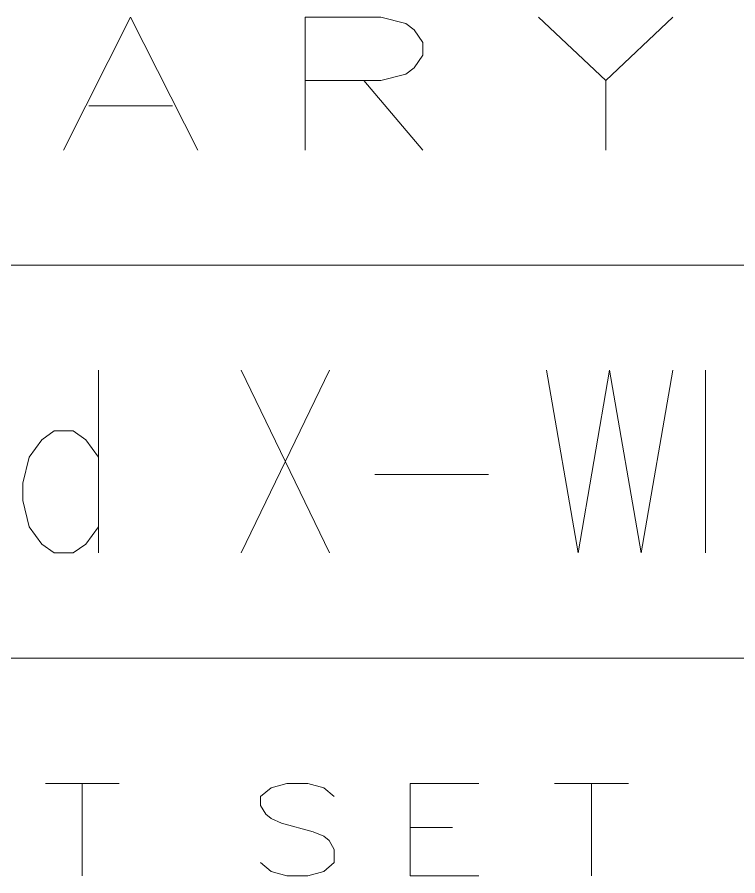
# Model space of a CAD drawing. Header units: millimetres. Extents: x -178 to 174, y -133 to 130.
# Drawn here: x -20.72 to 11.71, y -73.75 to -35.13 of the extents above; entities that cross this region are included whole.
import ezdxf

# ---------------------------------------------------------------- set-up
doc = ezdxf.new("R2010")
doc.units = ezdxf.units.MM
doc.header["$MEASUREMENT"] = 0
doc.layers.add('Layer 1', color=7, linetype='Continuous')

msp = doc.modelspace()

# ---------------------------------------------------------------- linework, layer by layer
at = {"layer": 'Layer 1', "color": 1, "lineweight": 9}
for points, knots in [([(-18.6317, -41.1068), (-18.6317, -41.1068), (-15.6162, -35.132), (-15.6162, -35.132), (-15.6162, -35.132), (-15.6162, -35.132), (-12.5936, -41.1068), (-12.5936, -41.1068)], [0, 0, 0, 0, 0.3333333, 0.3333333, 0.3333333, 0.3333333, 1, 1, 1, 1]), ([(-7.7545, -41.1068), (-7.7545, -41.1068), (-7.7545, -35.132), (-7.7545, -35.132), (-7.7545, -35.132), (-7.7545, -35.132), (-4.3568, -35.132), (-4.3568, -35.132), (-4.3568, -35.132), (-4.3568, -35.132), (-3.2242, -35.42), (-3.2242, -35.42), (-3.2242, -35.42), (-3.2242, -35.42), (-2.8491, -35.7028), (-2.8491, -35.7028), (-2.8491, -35.7028), (-2.8491, -35.7028), (-2.4668, -36.2736), (-2.4668, -36.2736), (-2.4668, -36.2736), (-2.4668, -36.2736), (-2.4668, -36.8391), (-2.4668, -36.8391), (-2.4668, -36.8391), (-2.4668, -36.8391), (-2.8491, -37.4099), (-2.8491, -37.4099), (-2.8491, -37.4099), (-2.8491, -37.4099), (-3.2242, -37.6926), (-3.2242, -37.6926), (-3.2242, -37.6926), (-3.2242, -37.6926), (-4.3568, -37.9807), (-4.3568, -37.9807), (-4.3568, -37.9807), (-4.3568, -37.9807), (-7.7545, -37.9807), (-7.7545, -37.9807)], [0, 0, 0, 0, 0.0909091, 0.0909091, 0.0909091, 0.0909091, 0.1818182, 0.1818182, 0.1818182, 0.1818182, 0.2727273, 0.2727273, 0.2727273, 0.2727273, 0.3636364, 0.3636364, 0.3636364, 0.3636364, 0.4545455, 0.4545455, 0.4545455, 0.4545455, 0.5454545, 0.5454545, 0.5454545, 0.5454545, 0.6363636, 0.6363636, 0.6363636, 0.6363636, 0.7272727, 0.7272727, 0.7272727, 0.7272727, 0.8181818, 0.8181818, 0.8181818, 0.8181818, 1, 1, 1, 1]), ([(2.7474, -35.132), (2.7474, -35.132), (5.77, -37.9807), (5.77, -37.9807), (5.77, -37.9807), (5.77, -37.9807), (8.7855, -35.132), (8.7855, -35.132)], [0, 0, 0, 0, 0.3333333, 0.3333333, 0.3333333, 0.3333333, 1, 1, 1, 1]), ([(-6.4495, -70.1923), (-6.4495, -70.1923), (-6.924, -69.7966), (-6.924, -69.7966), (-6.924, -69.7966), (-6.924, -69.7966), (-7.6358, -69.5987), (-7.6358, -69.5987), (-7.6358, -69.5987), (-7.6358, -69.5987), (-8.5849, -69.5987), (-8.5849, -69.5987), (-8.5849, -69.5987), (-8.5849, -69.5987), (-9.2966, -69.7966), (-9.2966, -69.7966), (-9.2966, -69.7966), (-9.2966, -69.7966), (-9.7712, -70.1923), (-9.7712, -70.1923), (-9.7712, -70.1923), (-9.7712, -70.1923), (-9.7712, -70.5881), (-9.7712, -70.5881), (-9.7712, -70.5881), (-9.7712, -70.5881), (-9.5339, -70.9838), (-9.5339, -70.9838), (-9.5339, -70.9838), (-9.5339, -70.9838), (-9.2966, -71.1817), (-9.2966, -71.1817), (-9.2966, -71.1817), (-9.2966, -71.1817), (-8.8221, -71.3796), (-8.8221, -71.3796), (-8.8221, -71.3796), (-8.8221, -71.3796), (-7.3985, -71.7753), (-7.3985, -71.7753), (-7.3985, -71.7753), (-7.3985, -71.7753), (-6.924, -71.9732), (-6.924, -71.9732), (-6.924, -71.9732), (-6.924, -71.9732), (-6.6868, -72.171), (-6.6868, -72.171), (-6.6868, -72.171), (-6.6868, -72.171), (-6.4495, -72.5667), (-6.4495, -72.5667), (-6.4495, -72.5667), (-6.4495, -72.5667), (-6.4495, -73.1604), (-6.4495, -73.1604), (-6.4495, -73.1604), (-6.4495, -73.1604), (-6.924, -73.5561), (-6.924, -73.5561), (-6.924, -73.5561), (-6.924, -73.5561), (-7.6358, -73.754), (-7.6358, -73.754), (-7.6358, -73.754), (-7.6358, -73.754), (-8.5849, -73.754), (-8.5849, -73.754), (-8.5849, -73.754), (-8.5849, -73.754), (-9.2966, -73.5561), (-9.2966, -73.5561), (-9.2966, -73.5561), (-9.2966, -73.5561), (-9.7712, -73.1604), (-9.7712, -73.1604)], [0, 0, 0, 0, 0.05, 0.05, 0.05, 0.05, 0.1, 0.1, 0.1, 0.1, 0.15, 0.15, 0.15, 0.15, 0.2, 0.2, 0.2, 0.2, 0.25, 0.25, 0.25, 0.25, 0.3, 0.3, 0.3, 0.3, 0.35, 0.35, 0.35, 0.35, 0.4, 0.4, 0.4, 0.4, 0.45, 0.45, 0.45, 0.45, 0.5, 0.5, 0.5, 0.5, 0.55, 0.55, 0.55, 0.55, 0.6, 0.6, 0.6, 0.6, 0.65, 0.65, 0.65, 0.65, 0.7, 0.7, 0.7, 0.7, 0.75, 0.75, 0.75, 0.75, 0.8, 0.8, 0.8, 0.8, 0.85, 0.85, 0.85, 0.85, 0.9, 0.9, 0.9, 0.9, 1, 1, 1, 1]), ([(-3.0329, -73.754), (-3.0329, -73.754), (-3.0329, -69.5987), (-3.0329, -69.5987), (-3.0329, -69.5987), (-3.0329, -69.5987), (0.0515, -69.5987), (0.0515, -69.5987)], [0, 0, 0, 0, 0.3333333, 0.3333333, 0.3333333, 0.3333333, 1, 1, 1, 1])]:
    msp.add_open_spline(points, degree=3, knots=knots, dxfattribs=at)
for points in [[(-5.1142, -37.9807), (-5.1142, -37.9807), (-2.4668, -41.1068), (-2.4668, -41.1068)], [(5.77, -37.9807), (5.77, -37.9807), (5.77, -41.1068), (5.77, -41.1068)], [(-17.4991, -39.1169), (-17.4991, -39.1169), (-13.7262, -39.1169), (-13.7262, -39.1169)], [(-19.4515, -69.5987), (-19.4515, -69.5987), (-16.1298, -69.5987), (-16.1298, -69.5987)], [(-17.7907, -69.5987), (-17.7907, -69.5987), (-17.7907, -73.754), (-17.7907, -73.754)], [(3.4681, -69.5987), (3.4681, -69.5987), (6.7898, -69.5987), (6.7898, -69.5987)], [(5.1289, -69.5987), (5.1289, -69.5987), (5.1289, -73.754), (5.1289, -73.754)], [(-3.0329, -71.5774), (-3.0329, -71.5774), (-1.1348, -71.5774), (-1.1348, -71.5774)], [(-3.0329, -73.754), (-3.0329, -73.754), (0.0515, -73.754), (0.0515, -73.754)]]:
    msp.add_open_spline(points, degree=3, dxfattribs=at)
at = {"layer": 'Layer 1', "color": 5, "lineweight": 9}
for points in [[(-133.7451, -46.2876), (-133.7451, -46.2876), (24.5041, -46.2876), (24.5041, -46.2876)], [(-17.0606, -51.0057), (-17.0606, -51.0057), (-17.0606, -59.2235), (-17.0606, -59.2235)], [(-10.6424, -59.2235), (-10.6424, -59.2235), (-6.6666, -51.0057), (-6.6666, -51.0057)], [(-10.6424, -51.0057), (-10.6424, -51.0057), (-6.6666, -59.2235), (-6.6666, -59.2235)], [(10.2592, -59.2235), (10.2592, -59.2235), (10.2592, -51.0057), (10.2592, -51.0057)], [(-4.6218, -55.7016), (-4.6218, -55.7016), (0.4899, -55.7016), (0.4899, -55.7016)], [(-133.9519, -63.9679), (-133.9519, -63.9679), (23.9626, -63.9679), (23.9626, -63.9679)]]:
    msp.add_open_spline(points, degree=3, dxfattribs=at)
for points, knots in [([(3.1027, -51.0057), (3.1027, -51.0057), (4.5226, -59.2235), (4.5226, -59.2235), (4.5226, -59.2235), (4.5226, -59.2235), (5.9426, -51.0057), (5.9426, -51.0057), (5.9426, -51.0057), (5.9426, -51.0057), (7.3625, -59.2235), (7.3625, -59.2235), (7.3625, -59.2235), (7.3625, -59.2235), (8.7824, -51.0057), (8.7824, -51.0057)], [0, 0, 0, 0, 0.2, 0.2, 0.2, 0.2, 0.4, 0.4, 0.4, 0.4, 0.6, 0.6, 0.6, 0.6, 1, 1, 1, 1]), ([(-17.0606, -54.9189), (-17.0606, -54.9189), (-17.6285, -54.1363), (-17.6285, -54.1363), (-17.6285, -54.1363), (-17.6285, -54.1363), (-18.1965, -53.745), (-18.1965, -53.745), (-18.1965, -53.745), (-18.1965, -53.745), (-19.0485, -53.745), (-19.0485, -53.745), (-19.0485, -53.745), (-19.0485, -53.745), (-19.6165, -54.1363), (-19.6165, -54.1363), (-19.6165, -54.1363), (-19.6165, -54.1363), (-20.1845, -54.9189), (-20.1845, -54.9189), (-20.1845, -54.9189), (-20.1845, -54.9189), (-20.4685, -56.0929), (-20.4685, -56.0929), (-20.4685, -56.0929), (-20.4685, -56.0929), (-20.4685, -56.8755), (-20.4685, -56.8755), (-20.4685, -56.8755), (-20.4685, -56.8755), (-20.1845, -58.0495), (-20.1845, -58.0495), (-20.1845, -58.0495), (-20.1845, -58.0495), (-19.6165, -58.8321), (-19.6165, -58.8321), (-19.6165, -58.8321), (-19.6165, -58.8321), (-19.0485, -59.2235), (-19.0485, -59.2235), (-19.0485, -59.2235), (-19.0485, -59.2235), (-18.1965, -59.2235), (-18.1965, -59.2235), (-18.1965, -59.2235), (-18.1965, -59.2235), (-17.6285, -58.8321), (-17.6285, -58.8321), (-17.6285, -58.8321), (-17.6285, -58.8321), (-17.0606, -58.0495), (-17.0606, -58.0495)], [0, 0, 0, 0, 0.0714286, 0.0714286, 0.0714286, 0.0714286, 0.1428571, 0.1428571, 0.1428571, 0.1428571, 0.2142857, 0.2142857, 0.2142857, 0.2142857, 0.2857143, 0.2857143, 0.2857143, 0.2857143, 0.3571429, 0.3571429, 0.3571429, 0.3571429, 0.4285714, 0.4285714, 0.4285714, 0.4285714, 0.5, 0.5, 0.5, 0.5, 0.5714286, 0.5714286, 0.5714286, 0.5714286, 0.6428571, 0.6428571, 0.6428571, 0.6428571, 0.7142857, 0.7142857, 0.7142857, 0.7142857, 0.7857143, 0.7857143, 0.7857143, 0.7857143, 0.8571429, 0.8571429, 0.8571429, 0.8571429, 1, 1, 1, 1])]:
    msp.add_open_spline(points, degree=3, knots=knots, dxfattribs=at)

doc.saveas('drawing.dxf')
